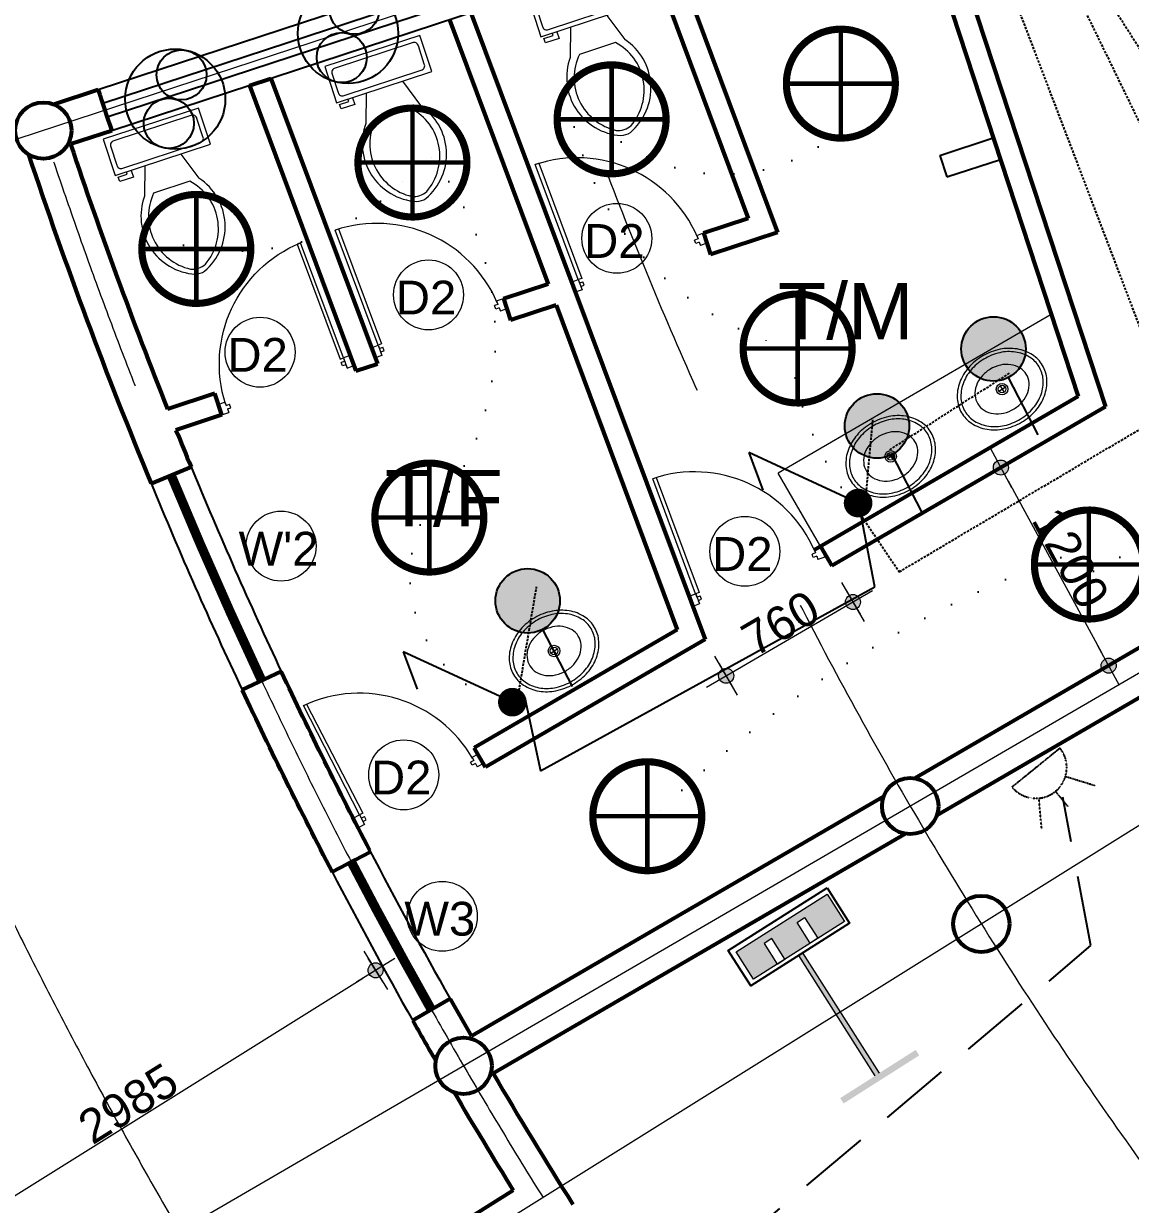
# Model space of a CAD drawing. Header units: millimetres. Extents: x -582 to 488037, y -1142837 to 903.
# Drawn here: x 366530 to 372420, y -1123507 to -1117221 of the extents above; entities that cross this region are included whole.
import ezdxf

# ---------------------------------------------------------------- set-up
doc = ezdxf.new("R2010")
doc.units = ezdxf.units.MM
doc.header["$PDMODE"] = 3
for name, pattern in [('CENTERX2', [101.6, 63.5, -12.7, 12.7, -12.7]), ('DASHED', [19.05, 12.7, -6.35]), ('DOT2', [3.175, 0, -3.175]), ('HIDDEN', [0.375, 0.25, -0.125])]:
    doc.linetypes.add(name, pattern=pattern)
doc.layers.add('A New CL', color=7, linetype='CENTERX2', lineweight=13, true_color=0x18bbcd)
doc.layers.add('Pipe line', color=7, linetype='Continuous', lineweight=60, true_color=0x0070ff)
for name, color, linetype, lineweight in [('A_Wall 01', 7, 'Continuous', 53), ('COLUMN-HATCH', 1, 'Continuous', 53), ('Dimension', 5, 'Continuous', 13), ('door', 62, 'Continuous', 18), ('E_Telephone', 50, 'Continuous', 20), ('fixtures', 123, 'Continuous', 0), ('hatch', 9, 'Continuous', 0), ('WALL2', 1, 'Continuous', 25), ('window', 210, 'Continuous', 25)]:
    doc.layers.add(name, color=color, linetype=linetype, lineweight=lineweight)
for name, color, linetype in [('E_Electrical Layout', 210, 'Continuous'), ('E_Power', 50, 'HIDDEN'), ('E_Switch', 30, 'DOT2'), ('E_TV', 160, 'Continuous')]:
    doc.layers.add(name, color=color, linetype=linetype)
doc.styles.add('Arial', font='arial.ttf')
doc.dimstyles.new('A_ Detail', dxfattribs={"dimtxt": 250, "dimasz": 80, "dimexe": 75, "dimexo": 0, "dimgap": 4, "dimtad": 1, "dimdec": 0, "dimzin": 1, "dimdsep": 46, "dimtxsty": 'Arial', "dimblk": 'dot 2', "dimcen": 0.09375, "dimclrd": 5, "dimclre": 5, "dimclrt": 256, "dimadec": 0, "dimazin": 0, "dimtfac": 0.75, "dimtdec": 0, "dimtix": 1, "dimtmove": 1, "dimatfit": 3, "dimfxl": 75, "dimfxlon": 1, "dimtolj": 1, "dimtzin": 0, "dimlwd": 13, "dimlwe": 9, "dimarcsym": 0})

# ---------------------------------------------------------------- blocks, each defined once
blk = doc.blocks.new('A$C115C1E31')
blk.add_circle((-22.2, 85.8), 150)
blk = doc.blocks.new('d2')
at = {"layer": 'door', "color": 42}
for p, q in [((46.2, 34.7), (46.2, 819.3)), ((46.2, 819.3), (69.2, 819.3)), ((69.2, 819.3), (69.2, 34.7)), ((46.2, 34.7), (46.2, 11.6)), ((69.2, 34.7), (46.2, 34.7)), ((46.2, 11.6), (69.3, 11.6)), ((853.9, 11.5), (830.8, 11.5)), ((853.8, 34.6), (853.9, 11.5)), ((46.2, -11.5), (69.3, -11.4)), ((46.2, -11.5), (46.3, -34.5)), ((853.9, -11.5), (830.8, -11.6)), ((853.9, -11.5), (853.9, -34.6))]:
    blk.add_line(p, q, dxfattribs=at)
blk.add_lwpolyline([(46.2, -34.6), (0, -34.6), (0, 34.6), (46.2, 34.6)], close=True, dxfattribs=at)
for points in [[(69.3, -11.4), (69.3, 11.6)], [(830.8, -11.6), (830.8, 11.5)], [(853.8, 34.6), (900, 34.7), (900.1, -34.5), (853.9, -34.6)]]:
    blk.add_lwpolyline(points, dxfattribs=at)
blk.add_arc((18, -17.1), 836.8, 2.75173, 88.07143, dxfattribs=at)
blk = doc.blocks.new('Toilet - top')
for p, q in [((9.5, -6), (9.5, -2)), ((-10, -8.5), (-8, -8.5)), ((-10, -9.5), (-10, -8.5)), ((-7, -9.5), (-10, -9.5)), ((-8, -8.5), (-8, -8)), ((-7, -8), (-7, -9.5)), ((-4, -8), (-6, -14)), ((4, -8), (6, -14)), ((4, -14), (-4, -14))]:
    blk.add_line(p, q)
blk.add_lwpolyline([(10.5, -8), (10.5, 0), (-10.5, 0), (-10.5, -8)], close=True)
for points in [[(-9.5, -2), (-9.5, -6)], [(8.5, -1), (-8.5, -1)], [(-8.5, -7), (8.5, -7)]]:
    blk.add_lwpolyline(points)
for centre, radius, start, end in [((-8.62, -1.88), 0.884, 81.8699, 188.1301), ((8.62, -1.88), 0.884, 351.8699, 98.1301), ((-8.62, -6.12), 0.884, 171.8699, 278.1301), ((8.62, -6.12), 0.884, 261.8699, 8.1301), ((3.52, -21.58), 12.17, 141.4691, 247.9714), ((4.2, -21.82), 11.33, 136.3677, 238.9468), ((-3.52, -21.58), 12.17, 292.0284, 38.5307), ((-4.2, -21.82), 11.33, 301.053, 43.6321), ((0, -27.88), 4, 245.7318, 294.2682), ((0, -29), 4, 254.8605, 285.1395)]:
    blk.add_arc(centre, radius, start, end)
blk = doc.blocks.new('Sink - Oval top')
for p, q in [((-1, 0), (1, 0)), ((0, 1), (0, -1))]:
    blk.add_line(p, q)
at = {"linetype": 'Continuous'}
for points in [[(-12.23, 0.39, 0.117634), (-11.46, -3.36, 0.104469), (-8.88, -6.8, 0.090016), (-5.08, -9.07, 0.08192), (-0.32, -10.02, 0.08192), (4.49, -9.38, 0.090016), (8.42, -7.36, 0.104469), (11.22, -4.09, 0.117634), (12.23, -0.39, 0.117634), (11.46, 3.36, 0.104469), (8.88, 6.8, 0.090016), (5.08, 9.07, 0.08192), (0.32, 10.02, 0.08192), (-4.49, 9.38, 0.090016), (-8.42, 7.36, 0.104469), (-11.22, 4.09, 0.117634)], [(-11.29, 0.16, 0.118622), (-10.52, -3.25, 0.104678), (-8.07, -6.36, 0.089562), (-4.54, -8.37, 0.081185), (-0.13, -9.15, 0.081185), (4.3, -8.49, 0.089562), (7.89, -6.58, 0.104678), (10.42, -3.55, 0.118622), (11.29, -0.16, 0.118622), (10.52, 3.25, 0.104678), (8.07, 6.36, 0.089562), (4.54, 8.37, 0.081185), (0.13, 9.15, 0.081185), (-4.3, 8.49, 0.089562), (-7.89, 6.58, 0.104678), (-10.42, 3.55, 0.118622)], [(-7.42, 0.08, 0.118283), (-6.91, -2.17, 0.104607), (-5.29, -4.21, 0.089718), (-2.97, -5.53, 0.081436), (-0.07, -6.04, 0.081436), (2.84, -5.59, 0.089718), (5.2, -4.33, 0.104607), (6.86, -2.32, 0.118283), (7.42, -0.08, 0.118283), (6.91, 2.17, 0.104607), (5.29, 4.21, 0.089718), (2.97, 5.53, 0.081436), (0.07, 6.04, 0.081436), (-2.84, 5.59, 0.089718), (-5.2, 4.33, 0.104607), (-6.86, 2.32, 0.118283)]]:
    blk.add_lwpolyline(points, format="xyb", close=True, dxfattribs=at)
for radius in [1.5, 1]:
    blk.add_circle((0, 0), radius)
blk = doc.blocks.new('dot1')
at = {"layer": 'hatch'}
h = blk.add_hatch(color=256, dxfattribs=at)
edge = h.paths.add_edge_path()
edge.add_arc((0, 0), 1, 0, 360)
for p, q in [((0, 3), (0, -3)), ((3, 0), (-3, 0))]:
    blk.add_line(p, q, dxfattribs=at)
blk.add_circle((0, 0), 1, dxfattribs=at)
blk = doc.blocks.new('dot 2')
at = {"layer": 'hatch', "xscale": 0.5, "yscale": 0.5, "zscale": 0.5}
blk.add_blockref('dot1', (0, 0), dxfattribs=at)
blk = doc.blocks.new('*D115')
at = {"layer": 'DEFPOINTS', "color": 0, "transparency": 16777216}
for p in [(368403.3, -1122261.2), (369135.9, -1123434.1), (366604.2, -1125015.5)]:
    blk.add_point(p, dxfattribs=at)
at = {"layer": 'Dimension', "color": 5, "lineweight": 9, "transparency": 16777216}
for p, q in [((368443, -1122324.8), (368363.5, -1122197.6)), ((365911.3, -1123906.1), (365831.8, -1123778.9))]:
    blk.add_line(p, q, dxfattribs=at)
at = {"layer": 'Dimension', "color": 5, "lineweight": 13, "transparency": 16777216}
blk.add_line((365939.4, -1123800.1), (368335.4, -1122303.5), dxfattribs=at)
at = {"layer": 'Dimension', "color": 5, "lineweight": 13, "transparency": 16777216, "xscale": 80, "yscale": 80, "zscale": 80}
for p, rotation in [((368403.3, -1122261.2), 31.9895424470571), ((365871.5, -1123842.5), 211.9895424470571)]:
    blk.add_blockref('dot 2', p, dxfattribs=dict(at, rotation=rotation))
at = {"layer": 'Dimension', "transparency": 16777216, "insert": (367086.6, -1122970.5), "char_height": 180, "attachment_point": 5, "rotation": 31.98954, "style": 'Arial'}
blk.add_mtext('\\A1;2985', dxfattribs=at)
blk = doc.blocks.new('*D332')
at = {"layer": 'DEFPOINTS', "color": 0, "transparency": 16777216}
for p in [(370831.4, -1120108), (370943.5, -1120300.6), (370156.6, -1120500.6)]:
    blk.add_point(p, dxfattribs=at)
at = {"layer": 'Dimension', "color": 5, "lineweight": 9, "transparency": 16777216}
for p, q in [((370905.8, -1120235.8), (370981.2, -1120365.4)), ((370231, -1120628.4), (370306.4, -1120758.1))]:
    blk.add_line(p, q, dxfattribs=at)
at = {"layer": 'Dimension', "color": 5, "lineweight": 13, "transparency": 16777216}
blk.add_line((370337.8, -1120653), (370874.4, -1120340.8), dxfattribs=at)
at = {"layer": 'Dimension', "color": 5, "lineweight": 13, "transparency": 16777216, "xscale": 80, "yscale": 80, "zscale": 80}
for p, rotation in [((370943.5, -1120300.6), 30.19164799089044), ((370268.7, -1120693.2), 210.1916479908905)]:
    blk.add_blockref('dot 2', p, dxfattribs=dict(at, rotation=rotation))
at = {"layer": 'Dimension', "transparency": 16777216, "insert": (370557.9, -1120414), "char_height": 180, "attachment_point": 5, "rotation": 30.19165, "style": 'Arial'}
blk.add_mtext('\\A1;760', dxfattribs=at)
blk = doc.blocks.new('*D334')
at = {"layer": 'DEFPOINTS', "color": 0, "transparency": 16777216}
for p in [(371730.6, -1119584.9), (372304.2, -1120639.5), (372304.2, -1120639.5)]:
    blk.add_point(p, dxfattribs=at)
at = {"layer": 'Dimension', "color": 5, "lineweight": 9, "transparency": 16777216}
for p, q in [((371730.6, -1119584.9), (371796.5, -1119549)), ((372304.2, -1120639.5), (372370, -1120603.7))]:
    blk.add_line(p, q, dxfattribs=at)
at = {"layer": 'Dimension', "color": 5, "lineweight": 13, "transparency": 16777216}
blk.add_line((371768.8, -1119655.2), (372265.9, -1120569.2), dxfattribs=at)
at = {"layer": 'Dimension', "color": 5, "lineweight": 13, "transparency": 16777216, "xscale": 80, "yscale": 80, "zscale": 80}
for p, rotation in [((371730.6, -1119584.9), 118.5406380483231), ((372304.2, -1120639.5), 298.5406380483232)]:
    blk.add_blockref('dot 2', p, dxfattribs=dict(at, rotation=rotation))
at = {"layer": 'Dimension', "transparency": 16777216, "insert": (372101.6, -1120066.4), "char_height": 180, "attachment_point": 5, "rotation": 298.54064, "style": 'Arial'}
blk.add_mtext('\\A1;1200', dxfattribs=at)
blk = doc.blocks.new('mb')
at = {"const_width": 20}
blk.add_lwpolyline([(18.1, 151.2, -0.887546), (18.1, -151.2, -1.126702), (18.1, 151.2, -0.226057)], format="xyb", dxfattribs=at)
at = {"const_width": 12.5}
for points in [[(0, -151.2), (0, 151.2)], [(-151.2, 0), (151.2, 0)]]:
    blk.add_lwpolyline(points, dxfattribs=at)
blk = doc.blocks.new('A$C08380FCA')
blk.add_blockref('mb', (162.3, 162.2))
blk = doc.blocks.new('A$C084274A9')
for p, q in [((49.5, 235), (0, 185.5)), ((49.5, 25), (49.5, 235))]:
    blk.add_line(p, q)
at = {"const_width": 25}
blk.add_lwpolyline([(49.5, 12.5, 1), (49.5, 37.5, 1)], format="xyb", close=True, dxfattribs=at)
blk = doc.blocks.new('LIGHT_mirror')
at = {"layer": 'E_Electrical Layout'}
blk.add_hatch(color=256, dxfattribs=at).paths.add_polyline_path([(-2.25, 0, 1), (2.25, 0, 1)])
at = {"layer": 'E_Electrical Layout', "ltscale": 0.010417}
blk.add_line((-2.25, 0), (-6.75, 0), dxfattribs=at)
blk.add_circle((0, 0), 2.25, dxfattribs=at)
blk = doc.blocks.new('A$C284E0415')
for centre, radius in [((150, 150), 150), ((75, 150), 75), ((225, 150), 75)]:
    blk.add_circle(centre, radius)
blk = doc.blocks.new('15A SOC')
at = {"layer": 'E_Power', "ltscale": 0.010417}
for p, q in [((-94.8, 141.8), (-47.1, 70.5)), ((0, 84.8), (-0.2, 138.4)), ((94.5, 142), (46.9, 70.6)), ((84.8, 0), (-84.8, 0))]:
    blk.add_line(p, q, dxfattribs=at)
blk.add_arc((0, 0), 84.8, 0, 180, dxfattribs=at)
blk = doc.blocks.new('TELEPHONE POINTS')
at = {"layer": 'E_TV', "ltscale": 0.03}
for points in [[(1.394, 8.103), (3.684, 8.103), (3.684, 8.453), (-1.253, 8.453), (-1.253, 8.092), (1.142, 8.092), (1.142, 0.23), (1.394, 0.23)], [(-1.737, 0), (-1.737, -1.78), (4.205, -1.78), (4.205, 0), (2.651, 0), (2.651, -1.349), (2.154, -1.349), (2.154, 0), (0.496, 0), (0.496, -1.349), (0, -1.349), (0, 0)]]:
    blk.add_hatch(color=5, dxfattribs=at).paths.add_polyline_path(points)
at = {"layer": 'E_Telephone', "ltscale": 0.03}
for p, q in [((1.142, 0.23), (1.142, 8.092)), ((1.394, 8.103), (1.394, 0.23))]:
    blk.add_line(p, q, dxfattribs=at)
for points in [[(-1.737, 0), (4.205, 0), (4.205, -1.78), (-1.737, -1.78)], [(0, 0), (0.496, 0), (0.496, -1.349), (0, -1.349)], [(2.651, 0), (2.154, 0), (2.154, -1.349), (2.651, -1.349)]]:
    blk.add_lwpolyline(points, close=True, dxfattribs=at)
at = {"layer": 'E_TV', "color": 5, "ltscale": 0.03}
blk.add_lwpolyline([(-1.927, -2.078), (-1.927, 0.23), (4.525, 0.23), (4.525, -2.078)], close=True, dxfattribs=at)

msp = doc.modelspace()

# ---------------------------------------------------------------- linework, layer by layer
at = {"layer": 'A New CL', "ltscale": 100}
for p, q in [((380631.5, -1113193.6), (363274, -1118894.6)), ((381605, -1115361.1), (364164.8, -1125508.1)), ((381790, -1115665.7), (363485.1, -1127099.3))]:
    msp.add_line(p, q, dxfattribs=at)
for radius, start, end in [(26088.9, 159.5186, 211.98971), (23338.9, 157.31549, 262.65238), (27838.9, 198.18233, 250.76685)]:
    msp.add_arc((391421.3, -1109649.8), radius, start, end, dxfattribs=at)
at = {"layer": 'A_Wall 01'}
for p, q in [((371336.4, -1116367.6), (372286.8, -1119261.2)), ((371222.4, -1116405), (372142.5, -1119206.4)), ((369975.3, -1116814.6), (370542.6, -1118333.4)), ((369861.2, -1116852.1), (370386.5, -1118258.4)), ((368910.3, -1117164.4), (370156.6, -1120500.6)), ((368796.2, -1117201.9), (369321.6, -1118608.2)), ((367731.3, -1117551.6), (367845.4, -1117514.2)), ((367845.4, -1117514.2), (368412.8, -1119033)), ((366927.2, -1117573.7), (366690.7, -1117651.3)), ((367731.3, -1117551.6), (368298.7, -1119070.4)), ((366999, -1117792.2), (366780.4, -1117863.9)), ((370386.5, -1118258.4), (370148.7, -1118336.5)), ((370148.2, -1118335.2), (370186.1, -1118450.5)), ((370542.6, -1118333.4), (370186.1, -1118450.5)), ((369321.6, -1118608.2), (369083.7, -1118686.3)), ((369083.1, -1118684.5), (369121.1, -1118800.3)), ((369363.6, -1118720.7), (369121.1, -1118800.3)), ((369363.6, -1118720.7), (370008.8, -1120447.8)), ((368298.7, -1119070.4), (368412.8, -1119033)), ((367548.1, -1119190.7), (367296, -1119273.4)), ((367585.5, -1119304.7), (367548.1, -1119190.7)), ((372142.5, -1119206.4), (370737.6, -1120023.8)), ((372286.8, -1119261.2), (370831.4, -1120108)), ((367585.5, -1119304.7), (367340.8, -1119385)), ((367208.6, -1119669.3), (367421.1, -1119581.3)), ((370771.1, -1120004.3), (370831.4, -1120108)), ((373143.2, -1120151.3), (371273.8, -1121239)), ((373258.9, -1120350.1), (371389.4, -1121437.8)), ((370008.8, -1120447.8), (368928.2, -1121076.5)), ((370156.6, -1120500.6), (368988.5, -1121180.3)), ((367693.2, -1120767.4), (367901.1, -1120670)), ((368988.5, -1121180.3), (368928.2, -1121076.5)), ((371107.3, -1121335.9), (369956.7, -1122005.3)), ((371223, -1121534.7), (369028.9, -1122811.2)), ((368171.5, -1121736.7), (368375.6, -1121630.6)), ((369956.7, -1122005.3), (368913.2, -1122612.4)), ((368799.3, -1122412.6), (368600.5, -1122528.3)), ((368799.3, -1122412.6), (368600.5, -1122528.3)), ((369135.9, -1123434.1), (367968.8, -1124163.1))]:
    msp.add_line(p, q, dxfattribs=at)
for radius, start, end in [(25743.9, 197.92638, 198.43827), (25973.9, 198.436, 201.74715), (26203.9, 198.39337, 202.48024), (25973.9, 202.01241, 202.48024), (25973.9, 205.10504, 207.44716), (26203.9, 205.10504, 207.46869), (25973.9, 209.43059, 209.93797), (25973.9, 209.43059, 209.93797), (26203.9, 209.43727, 209.98061), (26203.9, 209.43727, 209.98061), (25973.9, 210.44533, 212.24339), (26203.9, 210.40269, 211.73826)]:
    msp.add_arc((391421.3, -1109649.8), radius, start, end, dxfattribs=at)
at = {"layer": 'Dimension'}
for centre in [(369686.9, -1118364.5), (368684.7, -1118665.6), (367788.4, -1118970.8), (367900.1, -1120002.8), (370368, -1120030.8), (368552.7, -1121220.8), (368757.9, -1121973.8)]:
    msp.add_circle(centre, 186.2, dxfattribs=at)
at = {"layer": 'E_Electrical Layout', "linetype": 'DASHED'}
for p, q in [((372230, -1116980), (373270, -1118610)), ((374140.4, -1121181.3), (372120.4, -1117031.3)), ((372640, -1119280), (371820, -1117130)), ((371140, -1119490), (371780, -1119080)), ((371010, -1119760), (371050, -1119330)), ((371190, -1120140), (372640, -1119280)), ((370960, -1119800), (371190, -1120140)), ((369160, -1120810), (369260, -1120220))]:
    msp.add_line(p, q, dxfattribs=at)
at = {"layer": 'E_Electrical Layout', "ltscale": 50}
for p, q in [((371060, -1120220), (370970, -1119750)), ((369280, -1121200), (371060, -1120220)), ((369200, -1120820), (369280, -1121200))]:
    msp.add_line(p, q, dxfattribs=at)
at = {"layer": 'E_Power', "ltscale": 1500}
for p, q in [((372210, -1122130), (372060, -1121340)), ((368980, -1124860), (372210, -1122130))]:
    msp.add_line(p, q, dxfattribs=at)
at = {"layer": 'E_Switch', "ltscale": 50}
for centre, radius, start, end in [((370255.4, -1117076.9), 946.1, 234.7999, 313.77841), ((371059.3, -1117361.8), 1650.6, 194.31974, 254.20491), ((367539.7, -1118887.7), 1501, 320.62297, 41.14892), ((367661.8, -1117185.8), 1246.5, 256.93566, 316.10613), ((372240.2, -1118770.4), 1640, 186.2873, 219.79157), ((377120.5, -1129125), 10235, 105.24034, 119.76087), ((369295.8, -1120160.9), 709.6, 157.55315, 253.13921), ((374154.8, -1125749.8), 6063.5, 108.80743, 135.6351), ((369205.8, -1121566.9), 3891.4, 310.63408, 14.691)]:
    msp.add_arc(centre, radius, start, end, dxfattribs=at)
at = {"layer": 'fixtures'}
for p in [(371998.9, -1118769.3), (370772.9, -1120007.4)]:
    msp.add_line(p, (370544.8, -1119615.3), dxfattribs=at)
at = {"layer": 'WALL2'}
for p, q in [((371405.5, -1117923.7), (371690.5, -1117830.1)), ((371405.5, -1117923.7), (371442.9, -1118037.7)), ((371442.9, -1118037.7), (371727.9, -1117944.1))]:
    msp.add_line(p, q, dxfattribs=at)
at = {"layer": 'window'}
for p, q in [((369017.4, -1116887.2), (366927.2, -1117573.7)), ((369041.2, -1116960.4), (366951, -1117646.9)), ((369064.9, -1117032.6), (366974.7, -1117719.1)), ((369089.1, -1117105.7), (366999, -1117792.2))]:
    msp.add_line(p, q, dxfattribs=at)
at = {"layer": 'window', "const_width": 50}
for points in [[(367314.9, -1119625.3, 0.011453), (367797, -1120718.8)], [(368269.1, -1121675, 0.008655), (368699.1, -1122469.1)]]:
    msp.add_lwpolyline(points, format="xyb", dxfattribs=at)
at = {"layer": 'window'}
for centre, radius, start, end in [((391421.3, -1109649.8), 25973.9, 202.48024, 205.10504), ((387620.7, -1111317.3), 22054.7, 202.25279, 205.3715), ((391421.3, -1109649.8), 25973.9, 207.44716, 209.43059), ((391421.3, -1109649.8), 26203.9, 207.46869, 209.43727)]:
    msp.add_arc(centre, radius, start, end, dxfattribs=at)

# ---------------------------------------------------------------- block references
at = {"layer": 'COLUMN-HATCH', "rotation": 358.2021055428715}
msp.add_blockref('A$C115C1E31', (366654.6, -1117877.1), dxfattribs=at)
at = {"layer": 'COLUMN-HATCH'}
for p in [(371270.6, -1121472.6), (371648.8, -1122099.8), (368893.6, -1122855.6)]:
    msp.add_blockref('A$C115C1E31', p, dxfattribs=at)
at = {"layer": 'Dimension', "ltscale": 1500, "xscale": 96.52000000000004, "yscale": 96.52000000000004, "zscale": 96.52000000000004, "rotation": 212.4497540609838}
msp.add_blockref('TELEPHONE POINTS', (370756.2, -1122090.7), dxfattribs=at)
at = {"layer": 'E_Electrical Layout'}
for name, p, xscale, yscale, zscale, rotation in [('A$C284E0415', (368447.1, -1117598.9), 1.778, 1.778, 1.778, 75.31331205006298), ('A$C284E0415', (367527.1, -1117948.9), 1.778, 1.778, 1.778, 75.31331205006298), ('A$C084274A9', (370976.7, -1119942.7), 3.048, 3.048, 3.048, 65.1713323582095), ('A$C084274A9', (369136.7, -1121002.7), 3.048, 3.048, 3.048, 65.1713323582095)]:
    msp.add_blockref(name, p, dxfattribs=dict(at, xscale=xscale, yscale=yscale, zscale=zscale, rotation=rotation))
at = {"layer": 'E_Electrical Layout', "xscale": 1.905, "yscale": 1.905, "zscale": 1.905}
for p in [(370569.9, -1117849.9), (369349.9, -1118039.9), (368289.9, -1118269.9), (367139.9, -1118729.9), (370339.9, -1119259.9), (368379.9, -1120159.9), (371889.9, -1120409.9), (369539.9, -1121749.9)]:
    msp.add_blockref('A$C08380FCA', p, dxfattribs=at)
at = {"layer": 'E_Electrical Layout', "linetype": 'DASHED', "xscale": 76.19999999999997, "yscale": 76.19999999999997, "zscale": 76.19999999999997, "rotation": 117.4078666238894}
for p in [(371691.4, -1118953.4), (371071.4, -1119363.4), (369212.5, -1120294.3)]:
    msp.add_blockref('LIGHT_mirror', p, dxfattribs=at)
at = {"layer": 'E_Power', "xscale": 1.933907334955847, "yscale": 1.93390733227261, "zscale": 1.933907335074686, "rotation": 219.0867429876571}
msp.add_blockref('15A SOC', (371917.2, -1121181.7), dxfattribs=at)
at = {"layer": 'fixtures'}
for name, p, xscale, yscale, zscale, rotation in [('Toilet - top', (369473.2, -1117016), 25.40000000003938, 25.40000000002328, 25.4, 18.18248652186802), ('Toilet - top', (368385.6, -1117367.3), 25.40000000003938, 25.40000000002328, 25.4, 18.18248652186802), ('Toilet - top', (367207.6, -1117754.2), 25.40000000003938, 25.40000000002328, 25.4, 18.18248652186802), ('Sink - Oval top', (371736.9, -1119167.1), 20.40063958036886, 20.40063958035898, 20.4006395803747, 32.03717807566822), ('Sink - Oval top', (371144.3, -1119525.3), 20.40063958036886, 20.40063958035898, 20.4006395803747, 32.03717807566822), ('Sink - Oval top', (369352.8, -1120561.2), 20.40063958036886, 20.40063958035898, 20.4006395803747, 32.03717807566822)]:
    msp.add_blockref(name, p, dxfattribs=dict(at, xscale=xscale, yscale=yscale, zscale=zscale, rotation=rotation))
at = {"layer": 'WALL2', "zscale": 0.8332424066885032}
for p, xscale, yscale, rotation in [((369455.9, -1118624.7), 0.8332424067640781, 0.8332424065447412, 20.48397879326032), ((368390.7, -1118974), 0.8332424067640781, 0.8332424065447412, 20.48397879326032), ((368277.9, -1119014.9), -0.8332424067180901, 0.8332424066029489, 20.48397879337345), ((370080.5, -1120296.9), 0.8332424067504463, 0.8332424065447412, 20.48397879361049), ((368296.6, -1121477.3), 0.8332424067561551, 0.8332424065447412, 27.15711024235411)]:
    msp.add_blockref('d2', p, dxfattribs=dict(at, xscale=xscale, yscale=yscale, rotation=rotation))

# ---------------------------------------------------------------- texts
at = {"layer": 'Pipe line', "color": 5, "attachment_point": 5, "style": 'Arial'}
for s, insert, char_height in [('D2', (369673.7, -1118378.7), 180), ('D2', (368671.5, -1118679.8), 180), ('T/M', (370905.5, -1118754), 300), ('D2', (367775.2, -1118984.9), 180), ('T/F', (368766.7, -1119749.5), 300), ("W'2", (367886.9, -1120016.9), 180), ('D2', (370354.8, -1120045), 180), ('D2', (368539.5, -1121234.9), 180), ('W3', (368744.8, -1121987.9), 180)]:
    msp.add_mtext(s, dxfattribs=dict(at, insert=insert, char_height=char_height))

# ---------------------------------------------------------------- dimensions: what is measured, and where the dimension line sits
at = {"layer": 'Dimension'}
for p1, p2, distance, picture, middle in [((371730.6, -1119584.9), (372304.2, -1120639.5), 0, '*D334', (372101.6, -1120066.4)), ((366604.2, -1125015.5), (369135.9, -1123434.1), 1383, '*D115', (367086.6, -1122970.5))]:
    dim = msp.add_aligned_dim(p1=p1, p2=p2, distance=distance, dimstyle='A_ Detail', override={"dimtxt": 180}, dxfattribs=at)
    dim.commit()
    dim.dimension.update_dxf_attribs({"geometry": picture, "text_midpoint": middle})
dim = msp.add_aligned_dim(p1=(370156.6, -1120500.6), p2=(370831.4, -1120108), distance=-222.8, text='760', dimstyle='A_ Detail', override={"dimtxt": 180}, dxfattribs=at)
dim.commit()
dim.dimension.update_dxf_attribs({"geometry": '*D332', "text_midpoint": (370557.9, -1120414)})

doc.saveas('drawing.dxf')
